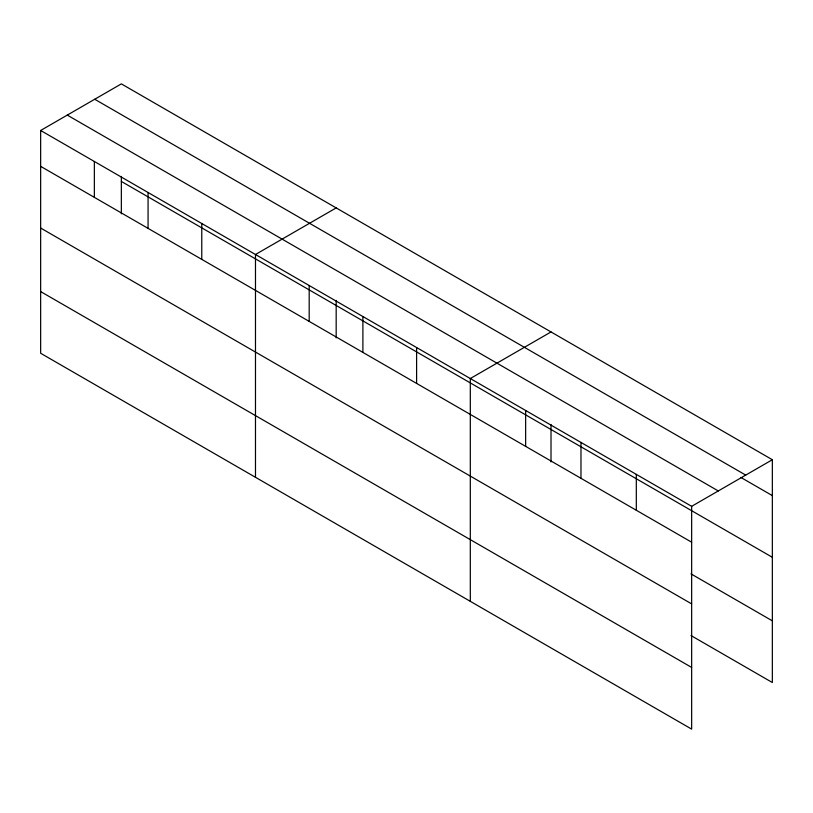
<?xml version="1.0" encoding="UTF-8"?>
<svg xmlns="http://www.w3.org/2000/svg" width="813" height="813" viewBox="0 0 813 813"><rect width="100%" height="100%" fill="white"/><g stroke="black" fill="none" stroke-linecap="round" stroke-linejoin="round"><path stroke-width="1.22" d="M336.176 300.444L336.176 337.873M551.011 424.467L551.011 461.906M40.65 130.476L691.65 506.326L691.65 729.119L40.65 353.269L40.65 130.476L121.35 83.881L772.35 459.731L772.35 682.524L690.979 635.542M336.176 207.915L255.485 254.499L255.485 477.292M551.011 331.948L470.31 378.533L470.31 601.325M691.65 506.326L772.35 459.731M94.715 99.257L745.724 475.107M740.887 477.444L772.35 495.615M67.276 115.1L718.286 490.95M121.35 181.441L772.35 557.291M40.65 166.35L691.65 542.21M690.979 573.866L772.35 620.847M40.65 228.036L691.65 603.886M40.65 291.582L691.65 667.432M636.315 474.375L636.315 510.259M580.98 442.435L580.98 478.308M525.645 410.484L525.645 446.367M416.602 347.527L416.602 383.411M362.893 316.521L362.893 352.405M309.184 285.515L309.184 321.389M201.776 223.494L201.776 259.377M148.068 192.488L148.068 228.372M121.35 176.411L121.35 213.839M94.359 161.482L94.359 197.366"/></g></svg>
